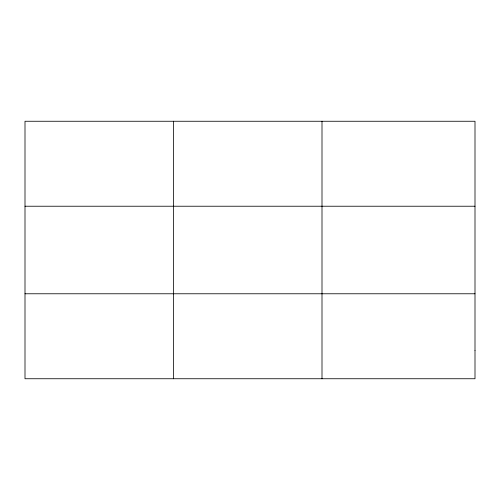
<?xml version="1.0" encoding="UTF-8"?>
<svg xmlns="http://www.w3.org/2000/svg" width="500" height="500" viewBox="0 0 500 500"><rect width="100%" height="100%" fill="white"/><g stroke="black" fill="none" stroke-linecap="round" stroke-linejoin="round"><path stroke-width="0.75" d="M173.5 378.744L173.5 121.256M322 378.744L322 121.256M25 206.225L475 206.225M25 293.775L475 293.775M475 350.419L475 378.744L25 378.744L25 121.256L475 121.256L475 350.419"/></g></svg>
